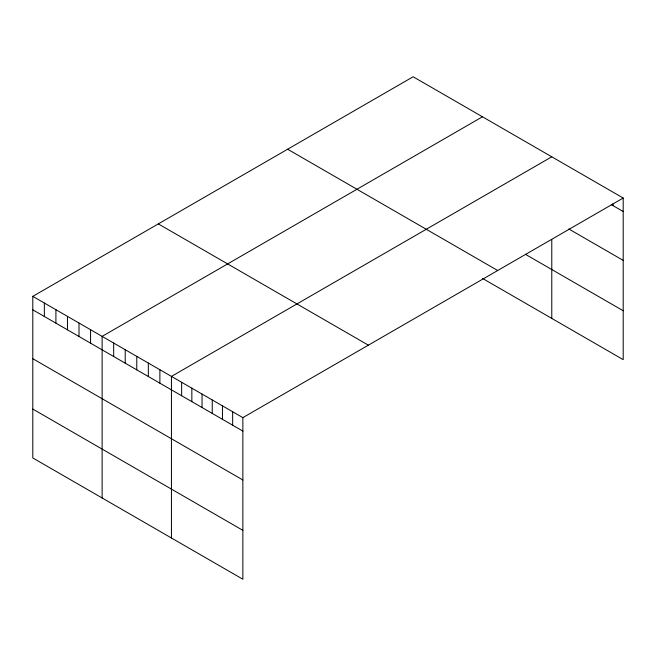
<?xml version="1.0" encoding="UTF-8"?>
<svg xmlns="http://www.w3.org/2000/svg" width="656" height="656" viewBox="0 0 656 656"><rect width="100%" height="100%" fill="white"/><g stroke="black" fill="none" stroke-linecap="round" stroke-linejoin="round"><path stroke-width="0.98" d="M32.8 296.356L242.859 417.634L242.859 579.232L32.8 457.954L32.8 296.356L413.141 76.768L623.2 198.046L623.2 359.644L482.463 278.39M482.463 116.793L102.123 336.38L102.123 497.978M551.778 156.809L171.437 376.405L171.437 537.994M242.859 417.634L623.2 198.046M611.294 204.631L623.2 211.503M568.785 228.969L623.2 260.383M525.374 254.274L623.2 310.755M287.631 149.232L497.691 270.51M158.309 223.893L368.369 345.171M32.8 309.812L242.859 431.09M32.8 358.701L242.859 479.979M32.8 409.065L242.859 530.343M612.999 203.688L612.999 205.607M551.778 239.497L551.778 318.406M232.659 411.747L232.659 425.195M222.45 405.851L222.45 419.307M212.249 399.963L212.249 413.419M202.048 394.076L202.048 407.524M191.847 388.18L191.847 401.636M181.638 382.292L181.638 395.748M159.884 369.73L159.884 383.186M148.33 363.063L148.33 376.511M136.776 356.388L136.776 369.845M125.222 349.722L125.222 363.178M113.668 343.047L113.668 356.503M90.569 329.706L90.569 343.162M79.015 323.039L79.015 336.495M67.461 316.372L67.461 329.82M55.908 309.698L55.908 323.154M44.354 303.031L44.354 316.487"/></g></svg>
